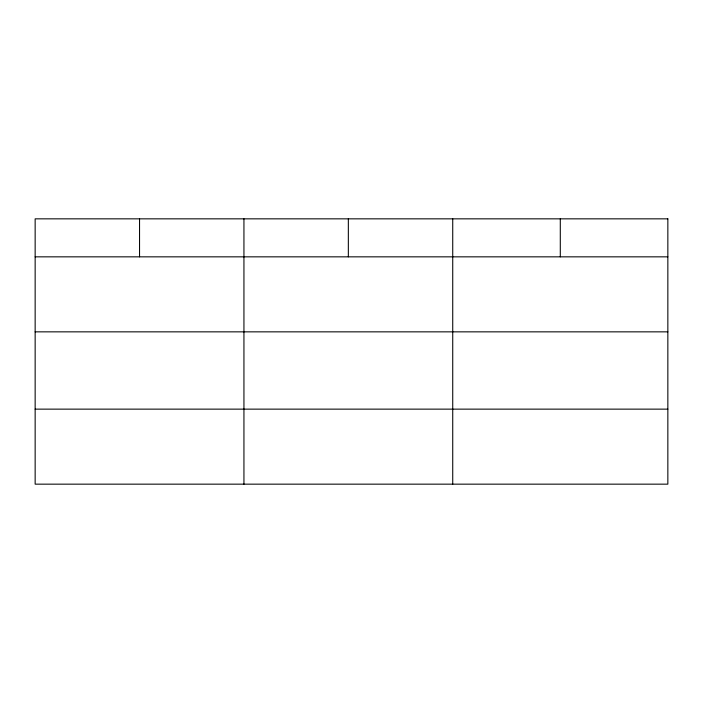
<?xml version="1.0" encoding="UTF-8"?>
<svg xmlns="http://www.w3.org/2000/svg" width="703" height="703" viewBox="0 0 703 703"><rect width="100%" height="100%" fill="white"/><g stroke="black" fill="none" stroke-linecap="round" stroke-linejoin="round"><path stroke-width="1.05" d="M35.15 256.841L667.85 256.841M35.15 331.851L667.85 331.851M35.15 409.137L667.85 409.137M560.291 218.844L560.291 256.841M452.732 218.844L452.732 484.156M348.337 218.844L348.337 256.841M243.941 218.844L243.941 484.156M139.546 218.844L139.546 256.841M667.85 218.844L35.15 218.844L35.15 484.156L667.85 484.156L667.85 218.844"/></g></svg>
